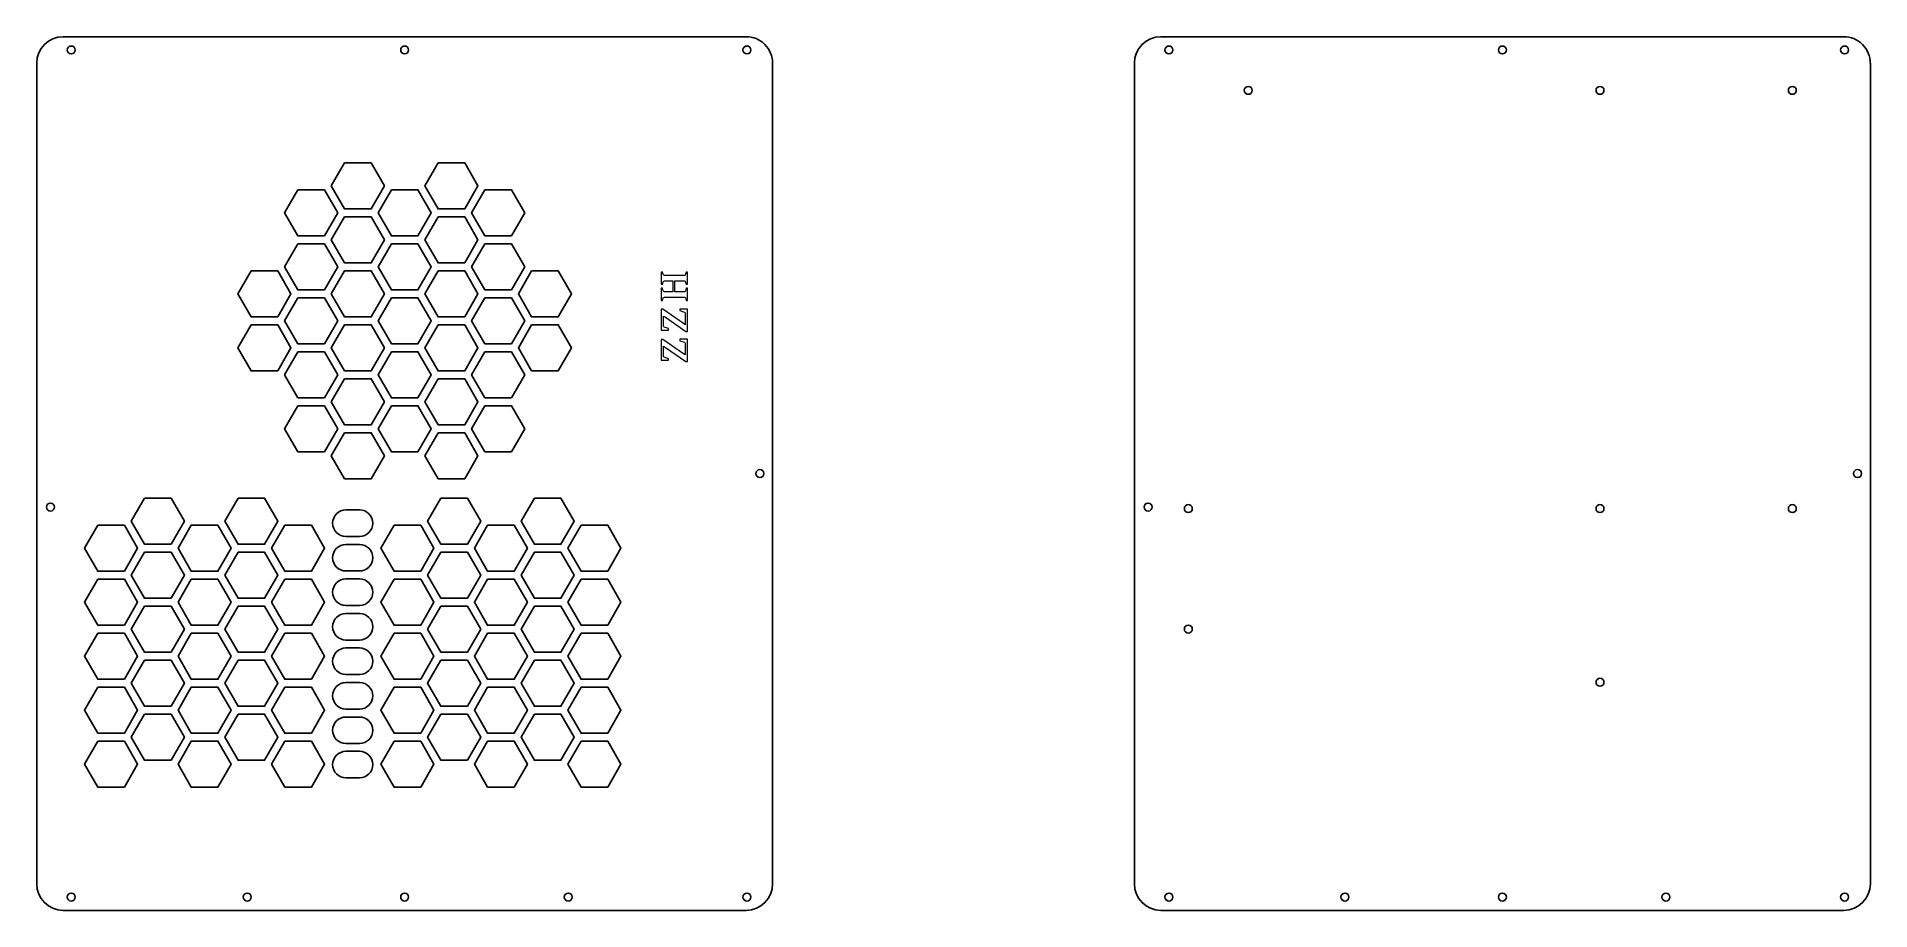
# Model space of a CAD drawing. Header units: millimetres. Extents: x 0 to 690, y 0 to 329.
import ezdxf

# ---------------------------------------------------------------- set-up
doc = ezdxf.new("R2010")
doc.units = ezdxf.units.MM

msp = doc.modelspace()

# ---------------------------------------------------------------- linework, layer by layer
for p, q in [((10.03, 329.02), (25.03, 329.02)), ((25.03, 329.02), (139.03, 329.02)), ((262.03, 329.02), (139.03, 329.02)), ((262.03, 329.02), (267.22, 329.02)), ((423.18, 329.02), (438.18, 329.02)), ((438.18, 329.02), (552.18, 329.02)), ((675.18, 329.02), (552.18, 329.02)), ((675.18, 329.02), (680.36, 329.02)), ((0.03, 315.02), (0.03, 319.02)), ((277.03, 319), (277.03, 10.02)), ((413.18, 315.02), (413.18, 319.02)), ((690.18, 319), (690.18, 10.02)), ((0.03, 315.02), (0.03, 10.02)), ((413.18, 315.02), (413.18, 10.02)), ((116.42, 150.82), (121.56, 150.82)), ((116.42, 140.82), (121.56, 140.82)), ((116.42, 137.82), (121.56, 137.82)), ((116.42, 127.82), (121.56, 127.82)), ((116.42, 124.82), (121.56, 124.82)), ((116.42, 114.82), (121.56, 114.82)), ((116.42, 111.82), (121.56, 111.82)), ((116.42, 101.82), (121.56, 101.82)), ((116.42, 98.82), (121.56, 98.82)), ((116.42, 88.82), (121.56, 88.82)), ((116.42, 85.82), (121.56, 85.82)), ((116.42, 75.82), (121.56, 75.82)), ((116.42, 72.82), (121.56, 72.82)), ((116.42, 62.82), (121.56, 62.82)), ((116.42, 59.9), (121.56, 59.9)), ((116.42, 49.9), (121.56, 49.9)), ((25.03, 0.02), (10.03, 0.02)), ((25.03, 0.02), (140.03, 0.02)), ((262.03, 0.02), (140.03, 0.02)), ((262.03, 0.02), (267.03, 0.02)), ((438.18, 0.02), (423.18, 0.02)), ((438.18, 0.02), (553.18, 0.02)), ((675.18, 0.02), (553.18, 0.02)), ((675.18, 0.02), (680.18, 0.02))]:
    msp.add_line(p, q)
for points in [[(115.93, 281.48), (110.93, 272.82), (115.93, 264.16), (125.93, 264.16), (130.93, 272.82), (125.93, 281.48)], [(151.13, 281.48), (146.13, 272.82), (151.13, 264.16), (161.13, 264.16), (166.13, 272.82), (161.13, 281.48)], [(98.33, 271.32), (93.33, 262.66), (98.33, 254), (108.33, 254), (113.33, 262.66), (108.33, 271.32)], [(133.53, 271.32), (128.53, 262.66), (133.53, 254), (143.53, 254), (148.53, 262.66), (143.53, 271.32)], [(168.73, 271.32), (163.73, 262.66), (168.73, 254), (178.73, 254), (183.73, 262.66), (178.73, 271.32)], [(115.93, 261.16), (110.93, 252.5), (115.93, 243.84), (125.93, 243.84), (130.93, 252.5), (125.93, 261.16)], [(151.13, 261.16), (146.13, 252.5), (151.13, 243.84), (161.13, 243.84), (166.13, 252.5), (161.13, 261.16)], [(98.33, 251), (93.33, 242.34), (98.33, 233.68), (108.33, 233.68), (113.33, 242.34), (108.33, 251)], [(133.53, 251), (128.53, 242.34), (133.53, 233.68), (143.53, 233.68), (148.53, 242.34), (143.53, 251)], [(168.73, 251), (163.73, 242.34), (168.73, 233.68), (178.73, 233.68), (183.73, 242.34), (178.73, 251)], [(80.74, 240.84), (75.74, 232.18), (80.74, 223.52), (90.74, 223.52), (95.74, 232.18), (90.74, 240.84)], [(115.93, 240.84), (110.93, 232.18), (115.93, 223.52), (125.93, 223.52), (130.93, 232.18), (125.93, 240.84)], [(151.13, 240.84), (146.13, 232.18), (151.13, 223.52), (161.13, 223.52), (166.13, 232.18), (161.13, 240.84)], [(186.33, 240.84), (181.33, 232.18), (186.33, 223.52), (196.33, 223.52), (201.33, 232.18), (196.33, 240.84)], [(98.33, 230.68), (93.33, 222.02), (98.33, 213.36), (108.33, 213.36), (113.33, 222.02), (108.33, 230.68)], [(133.53, 230.68), (128.53, 222.02), (133.53, 213.36), (143.53, 213.36), (148.53, 222.02), (143.53, 230.68)], [(168.73, 230.68), (163.73, 222.02), (168.73, 213.36), (178.73, 213.36), (183.73, 222.02), (178.73, 230.68)], [(80.74, 220.52), (75.74, 211.86), (80.74, 203.19), (90.74, 203.19), (95.74, 211.86), (90.74, 220.52)], [(115.93, 220.52), (110.93, 211.86), (115.93, 203.19), (125.93, 203.19), (130.93, 211.86), (125.93, 220.52)], [(151.13, 220.52), (146.13, 211.86), (151.13, 203.19), (161.13, 203.19), (166.13, 211.86), (161.13, 220.52)], [(186.33, 220.52), (181.33, 211.86), (186.33, 203.19), (196.33, 203.19), (201.33, 211.86), (196.33, 220.52)], [(98.33, 210.36), (93.33, 201.69), (98.33, 193.03), (108.33, 193.03), (113.33, 201.69), (108.33, 210.36)], [(133.53, 210.36), (128.53, 201.69), (133.53, 193.03), (143.53, 193.03), (148.53, 201.69), (143.53, 210.36)], [(168.73, 210.36), (163.73, 201.69), (168.73, 193.03), (178.73, 193.03), (183.73, 201.69), (178.73, 210.36)], [(115.93, 200.19), (110.93, 191.53), (115.93, 182.87), (125.93, 182.87), (130.93, 191.53), (125.93, 200.19)], [(151.13, 200.19), (146.13, 191.53), (151.13, 182.87), (161.13, 182.87), (166.13, 191.53), (161.13, 200.19)], [(98.33, 190.03), (93.33, 181.37), (98.33, 172.71), (108.33, 172.71), (113.33, 181.37), (108.33, 190.03)], [(133.53, 190.03), (128.53, 181.37), (133.53, 172.71), (143.53, 172.71), (148.53, 181.37), (143.53, 190.03)], [(168.73, 190.03), (163.73, 181.37), (168.73, 172.71), (178.73, 172.71), (183.73, 181.37), (178.73, 190.03)], [(115.93, 179.87), (110.93, 171.21), (115.93, 162.55), (125.93, 162.55), (130.93, 171.21), (125.93, 179.87)], [(151.13, 179.87), (146.13, 171.21), (151.13, 162.55), (161.13, 162.55), (166.13, 171.21), (161.13, 179.87)], [(40.63, 155.18), (35.63, 146.52), (40.63, 137.86), (50.63, 137.86), (55.63, 146.52), (50.63, 155.18)], [(75.83, 155.18), (70.83, 146.52), (75.83, 137.86), (85.83, 137.86), (90.83, 146.52), (85.83, 155.18)], [(152.16, 155.18), (147.16, 146.52), (152.16, 137.86), (162.16, 137.86), (167.16, 146.52), (162.16, 155.18)], [(187.36, 155.18), (182.36, 146.52), (187.36, 137.86), (197.36, 137.86), (202.36, 146.52), (197.36, 155.18)], [(23.03, 145.02), (18.03, 136.36), (23.03, 127.69), (33.03, 127.69), (38.03, 136.36), (33.03, 145.02)], [(58.23, 145.02), (53.23, 136.36), (58.23, 127.69), (68.23, 127.69), (73.23, 136.36), (68.23, 145.02)], [(93.42, 145.02), (88.42, 136.36), (93.42, 127.69), (103.42, 127.69), (108.42, 136.36), (103.42, 145.02)], [(134.56, 145.02), (129.56, 136.36), (134.56, 127.69), (144.56, 127.69), (149.56, 136.36), (144.56, 145.02)], [(169.76, 145.02), (164.76, 136.36), (169.76, 127.69), (179.76, 127.69), (184.76, 136.36), (179.76, 145.02)], [(204.95, 145.02), (199.95, 136.36), (204.95, 127.69), (214.95, 127.69), (219.95, 136.36), (214.95, 145.02)], [(40.63, 134.86), (35.63, 126.19), (40.63, 117.53), (50.63, 117.53), (55.63, 126.19), (50.63, 134.86)], [(75.83, 134.86), (70.83, 126.19), (75.83, 117.53), (85.83, 117.53), (90.83, 126.19), (85.83, 134.86)], [(152.16, 134.86), (147.16, 126.19), (152.16, 117.53), (162.16, 117.53), (167.16, 126.19), (162.16, 134.86)], [(187.36, 134.86), (182.36, 126.19), (187.36, 117.53), (197.36, 117.53), (202.36, 126.19), (197.36, 134.86)], [(23.03, 124.69), (18.03, 116.03), (23.03, 107.37), (33.03, 107.37), (38.03, 116.03), (33.03, 124.69)], [(58.23, 124.69), (53.23, 116.03), (58.23, 107.37), (68.23, 107.37), (73.23, 116.03), (68.23, 124.69)], [(93.42, 124.69), (88.42, 116.03), (93.42, 107.37), (103.42, 107.37), (108.42, 116.03), (103.42, 124.69)], [(134.56, 124.69), (129.56, 116.03), (134.56, 107.37), (144.56, 107.37), (149.56, 116.03), (144.56, 124.69)], [(169.76, 124.69), (164.76, 116.03), (169.76, 107.37), (179.76, 107.37), (184.76, 116.03), (179.76, 124.69)], [(204.95, 124.69), (199.95, 116.03), (204.95, 107.37), (214.95, 107.37), (219.95, 116.03), (214.95, 124.69)], [(40.63, 114.53), (35.63, 105.87), (40.63, 97.21), (50.63, 97.21), (55.63, 105.87), (50.63, 114.53)], [(75.83, 114.53), (70.83, 105.87), (75.83, 97.21), (85.83, 97.21), (90.83, 105.87), (85.83, 114.53)], [(152.16, 114.53), (147.16, 105.87), (152.16, 97.21), (162.16, 97.21), (167.16, 105.87), (162.16, 114.53)], [(187.36, 114.53), (182.36, 105.87), (187.36, 97.21), (197.36, 97.21), (202.36, 105.87), (197.36, 114.53)], [(23.03, 104.37), (18.03, 95.71), (23.03, 87.05), (33.03, 87.05), (38.03, 95.71), (33.03, 104.37)], [(58.23, 104.37), (53.23, 95.71), (58.23, 87.05), (68.23, 87.05), (73.23, 95.71), (68.23, 104.37)], [(93.42, 104.37), (88.42, 95.71), (93.42, 87.05), (103.42, 87.05), (108.42, 95.71), (103.42, 104.37)], [(134.56, 104.37), (129.56, 95.71), (134.56, 87.05), (144.56, 87.05), (149.56, 95.71), (144.56, 104.37)], [(169.76, 104.37), (164.76, 95.71), (169.76, 87.05), (179.76, 87.05), (184.76, 95.71), (179.76, 104.37)], [(204.95, 104.37), (199.95, 95.71), (204.95, 87.05), (214.95, 87.05), (219.95, 95.71), (214.95, 104.37)], [(40.63, 94.21), (35.63, 85.55), (40.63, 76.89), (50.63, 76.89), (55.63, 85.55), (50.63, 94.21)], [(75.83, 94.21), (70.83, 85.55), (75.83, 76.89), (85.83, 76.89), (90.83, 85.55), (85.83, 94.21)], [(152.16, 94.21), (147.16, 85.55), (152.16, 76.89), (162.16, 76.89), (167.16, 85.55), (162.16, 94.21)], [(187.36, 94.21), (182.36, 85.55), (187.36, 76.89), (197.36, 76.89), (202.36, 85.55), (197.36, 94.21)], [(23.03, 84.05), (18.03, 75.39), (23.03, 66.73), (33.03, 66.73), (38.03, 75.39), (33.03, 84.05)], [(58.23, 84.05), (53.23, 75.39), (58.23, 66.73), (68.23, 66.73), (73.23, 75.39), (68.23, 84.05)], [(93.42, 84.05), (88.42, 75.39), (93.42, 66.73), (103.42, 66.73), (108.42, 75.39), (103.42, 84.05)], [(134.56, 84.05), (129.56, 75.39), (134.56, 66.73), (144.56, 66.73), (149.56, 75.39), (144.56, 84.05)], [(169.76, 84.05), (164.76, 75.39), (169.76, 66.73), (179.76, 66.73), (184.76, 75.39), (179.76, 84.05)], [(204.95, 84.05), (199.95, 75.39), (204.95, 66.73), (214.95, 66.73), (219.95, 75.39), (214.95, 84.05)], [(40.63, 73.89), (35.63, 65.23), (40.63, 56.57), (50.63, 56.57), (55.63, 65.23), (50.63, 73.89)], [(75.83, 73.89), (70.83, 65.23), (75.83, 56.57), (85.83, 56.57), (90.83, 65.23), (85.83, 73.89)], [(152.16, 73.89), (147.16, 65.23), (152.16, 56.57), (162.16, 56.57), (167.16, 65.23), (162.16, 73.89)], [(187.36, 73.89), (182.36, 65.23), (187.36, 56.57), (197.36, 56.57), (202.36, 65.23), (197.36, 73.89)], [(23.03, 63.73), (18.03, 55.07), (23.03, 46.41), (33.03, 46.41), (38.03, 55.07), (33.03, 63.73)], [(58.23, 63.73), (53.23, 55.07), (58.23, 46.41), (68.23, 46.41), (73.23, 55.07), (68.23, 63.73)], [(93.42, 63.73), (88.42, 55.07), (93.42, 46.41), (103.42, 46.41), (108.42, 55.07), (103.42, 63.73)], [(134.56, 63.73), (129.56, 55.07), (134.56, 46.41), (144.56, 46.41), (149.56, 55.07), (144.56, 63.73)], [(169.76, 63.73), (164.76, 55.07), (169.76, 46.41), (179.76, 46.41), (184.76, 55.07), (179.76, 63.73)], [(204.95, 63.73), (199.95, 55.07), (204.95, 46.41), (214.95, 46.41), (219.95, 55.07), (214.95, 63.73)]]:
    msp.add_lwpolyline(points, close=True)
at = {"lineweight": 0}
for points in [[(240.28, 237.04), (243.81, 237.04), (244.07, 236.96), (244.22, 236.72), (244.51, 235.79), (244.97, 235.79), (244.97, 240.39), (244.51, 240.39), (244.22, 239.44), (244.07, 239.22), (243.81, 239.12), (236.28, 239.12), (236.02, 239.22), (235.88, 239.44), (235.59, 240.39), (235.13, 240.39), (235.13, 235.79), (235.59, 235.79), (235.88, 236.72), (236.02, 236.96), (236.28, 237.04), (239.43, 237.04), (239.43, 233)], [(239.43, 233), (236.28, 233), (236.03, 233.1), (235.88, 233.34), (235.59, 234.26), (235.13, 234.26), (235.13, 229.67), (235.59, 229.67), (235.88, 230.62), (236.02, 230.84), (236.28, 230.93), (243.81, 230.93), (244.07, 230.84), (244.22, 230.62), (244.51, 229.67), (244.97, 229.67), (244.97, 234.26), (244.51, 234.26), (244.22, 233.34), (244.07, 233.1), (243.81, 233), (240.28, 233), (240.28, 237.04)], [(235.75, 226.36), (235.13, 226.36), (235.13, 218.56), (237.79, 218.56), (237.79, 219.11), (236.24, 219.67), (236.05, 219.77), (235.98, 219.97), (235.98, 223.83)], [(244.11, 220.52), (244.09, 220.52), (243.43, 221.01), (235.75, 226.36)], [(235.98, 223.83), (235.99, 223.83), (236.66, 223.34), (244.32, 218.01)], [(244.32, 218.01), (244.97, 218.01), (244.97, 226.44), (242.15, 226.44), (242.15, 225.87), (243.86, 225.32), (244.04, 225.22), (244.11, 225.03), (244.11, 220.52)], [(235.75, 215), (235.13, 215), (235.13, 207.2), (237.79, 207.2), (237.79, 207.75), (236.24, 208.29), (236.05, 208.39), (235.98, 208.61), (235.98, 212.47)], [(244.11, 209.16), (244.09, 209.16), (243.43, 209.65), (235.75, 215)], [(244.32, 206.65), (244.97, 206.65), (244.97, 215.08), (242.15, 215.08), (242.15, 214.51), (243.86, 213.96), (244.04, 213.86), (244.11, 213.67), (244.11, 209.16)], [(235.98, 212.47), (235.99, 212.47), (236.66, 211.98), (244.32, 206.65)]]:
    msp.add_lwpolyline(points, dxfattribs=at)
for centre in [(13.03, 324.02), (138.53, 324.02), (267.34, 324.02), (426.18, 324.02), (551.68, 324.02), (680.49, 324.02), (456.05, 308.82), (588.43, 308.82), (660.82, 308.82), (272.22, 164.52), (685.36, 164.52), (5.22, 151.88), (418.36, 151.88), (433.49, 151.34), (588.43, 151.34), (660.82, 151.34), (433.49, 105.92), (588.43, 85.9), (13.03, 5.02), (79.28, 5.02), (138.53, 5.02), (200.11, 5.02), (267.34, 5.02), (426.18, 5.02), (492.43, 5.02), (551.68, 5.02), (613.25, 5.02), (680.49, 5.02)]:
    msp.add_circle(centre, 1.5)
for centre, start, end in [((116.42, 145.82), 90, 270), ((121.56, 145.82), 270, 90), ((116.42, 132.82), 90, 270), ((121.56, 132.82), 270, 90), ((116.42, 119.82), 90, 270), ((121.56, 119.82), 270, 90), ((116.42, 106.82), 90, 270), ((121.56, 106.82), 270, 90), ((116.42, 93.82), 90, 270), ((121.56, 93.82), 270, 90), ((116.42, 80.82), 90, 270), ((121.56, 80.82), 270, 90), ((116.42, 67.82), 90, 270), ((121.56, 67.82), 270, 90), ((116.42, 54.9), 90, 270), ((121.56, 54.9), 270, 90)]:
    msp.add_arc(centre, 5, start, end)
for centre, major_axis, ratio, start_param, end_param in [((10.03, 319.02), (0, 10), 1, 0, 1.570796), ((267.13, 319.02), (-0.1, 10), 0.990491, 4.702925, 6.283185), ((423.18, 319.02), (0, 10), 1, 0, 1.570796), ((680.27, 319.02), (-0.1, 10), 0.990491, 4.702925, 6.283185), ((10.03, 10.02), (-10, 0), 1, 0, 1.570796), ((267.03, 10.02), (0, 10), 1, 3.141593, 4.712389), ((423.18, 10.02), (-10, 0), 1, 0, 1.570796), ((680.18, 10.02), (0, 10), 1, 3.141593, 4.712389)]:
    msp.add_ellipse(centre, major_axis=major_axis, ratio=ratio, start_param=start_param, end_param=end_param)

doc.saveas('drawing.dxf')
